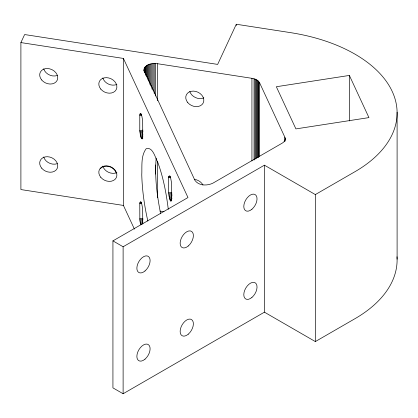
<?xml version="1.0" encoding="UTF-8"?>
<svg xmlns="http://www.w3.org/2000/svg" width="418" height="418" viewBox="0 0 418 418"><rect width="100%" height="100%" fill="white"/><g stroke="black" fill="none" stroke-linecap="round" stroke-linejoin="round"><path stroke-width="0.63" d="M143.975 70.715C143.855 64.194 152.586 62.94 157.555 63.719L251.934 78.318C254.844 78.83 258.094 79.948 259.568 82.733L284.857 137.214C286.032 139.622 284.162 142.151 282.056 143.238L212.971 183.121C207.38 185.947 198.749 185.953 194.908 180.325L143.975 70.067M139.774 115.525L140.15 113.68L140.652 113.607L141.864 116.225L142.679 120.818L142.742 137.01L142.136 139.016L141.258 138.029L140.652 136.315L139.774 130.62L139.774 115.525L141.671 115.232M141.916 224.314L140.652 224.513L139.842 219.92L139.774 203.723L140.38 201.716L140.95 202.14L141.864 204.418L142.679 209.01L142.742 223.949M168.663 177.77L168.856 176.323L169.541 175.858L170.753 178.47L171.568 183.063L171.631 199.255L171.025 201.267L170.455 200.839L169.541 198.56L168.663 192.865L168.663 177.77L170.56 177.478M156.191 158.114C154.514 176.751 157.053 195.519 160.637 213.797M134.413 229.111L123.42 205.431L20.9 189.568L20.9 42.579L24.625 34.548L217.647 64.403L236.285 24.249L290.358 32.609A144.022 83.151 0 0 1 392.199 91.406A144.022 83.151 0 0 1 354.924 171.725L315.339 194.579L264.422 165.178L123.117 246.761L112.933 240.883L112.933 387.873L123.117 393.751L264.422 312.173L315.339 341.574L354.924 318.72A144.022 83.151 0 0 0 397.001 256.772M112.933 240.883L187.985 197.552L123.42 58.436L20.9 42.579M349.375 75.433L276.34 86.735L295.907 128.901L368.942 117.604L349.375 75.433L349.375 120.964M139.967 114.077L141.232 113.884M139.842 114.704L141.739 114.412M139.774 130.62L142.935 130.134M139.842 131.722L143.003 131.236M139.967 132.893L142.496 132.501M140.15 134.084L142.679 133.692M140.38 135.244L142.914 134.852M140.652 136.315L142.548 136.022M140.95 137.256L142.846 136.963M141.258 138.029L142.522 137.835M141.571 138.593L142.836 138.4M168.856 176.323L170.121 176.13M168.731 176.95L170.628 176.657M168.663 192.865L171.824 192.379M168.731 193.968L171.892 193.482M168.856 195.138L172.017 194.652M169.039 196.329L172.2 195.843M169.269 197.489L171.798 197.097M139.967 202.275L141.232 202.082M139.842 202.902L141.739 202.605M169.541 198.56L172.07 198.169M139.774 203.723L141.671 203.43M169.839 199.506L171.735 199.208M170.147 200.274L171.411 200.081M170.455 200.839L171.72 200.645M139.774 218.818L142.935 218.327M139.842 219.92L143.003 219.429M139.967 221.091L142.496 220.699M140.15 222.282L142.679 221.89M140.38 223.437L142.914 223.045M160.125 211.106L163.976 211.701M147.847 221.033C144.382 205.855 142.198 190.352 141.765 174.776C142.188 166.176 140.688 155.945 146.201 148.677C152.993 146.514 155.355 158.197 157.805 162.419C163.333 177.498 166.327 193.398 168.276 209.303M397.1 112.181L397.1 259.17M315.339 194.579L315.339 341.574M285.207 138.504L285.207 140.453M284.857 137.214L284.857 141.77M264.422 165.178L264.422 312.173M259.568 82.733L259.568 156.227M258.758 81.515L258.758 156.959M258.193 80.951L258.193 157.696M257.53 80.418L257.53 157.821M256.772 79.937L256.772 157.983M255.936 79.498L255.936 158.85M255.022 79.117L255.022 159.117M254.045 78.788L254.045 160.089M251.934 78.318L251.934 160.925M236.285 24.249L236.285 25.55M157.555 63.719L157.555 100.79M157.555 161.28L157.555 197.704M155.329 63.515L155.329 96.035M155.329 164.979L155.329 174.081M154.195 63.515L154.195 93.433M153.072 63.583L153.072 90.246M151.964 63.719L151.964 89.081M150.888 63.917L150.888 86.035M149.858 64.184L149.858 84.347M148.876 64.513L148.876 81.421M147.962 64.894L147.962 79.854M147.126 65.333L147.126 77.691M146.368 65.814L146.368 76.222M145.704 66.347L145.704 75.449M145.135 66.911L145.135 73.416M144.675 67.507L144.675 72.711M144.325 68.129L144.325 71.379M144.09 68.766L144.09 71.368M123.42 58.436L123.42 205.431M123.117 246.761L123.117 393.751M100.315 168.783A9.003 7.101 24.9 0 1 108.983 166.51A9.003 7.101 24.9 0 1 116.246 173.021M116.888 84.399A9.363 7.383 24.9 0 1 102.818 77.941M116.888 172.597A9.363 7.383 24.9 0 1 102.818 166.134M57.297 163.647A9.363 7.383 24.9 0 1 43.691 156.99M57.297 75.449A9.363 7.383 24.9 0 1 43.691 68.792M203.838 97.849A9.363 7.383 24.9 0 1 189.762 91.39M194.224 179.359A9.363 7.383 24.9 0 1 202.976 185.085M100.759 89.076A9.363 7.383 24.9 0 0 116.256 89.541A9.363 7.383 24.9 0 0 106.527 77.659A9.363 7.383 24.9 0 0 100.759 89.076M100.759 177.274A9.363 7.383 24.9 0 0 116.256 177.739A9.363 7.383 24.9 0 0 106.527 165.857A9.363 7.383 24.9 0 0 100.759 177.274M41.638 168.125A9.363 7.383 24.9 0 0 57.13 168.59A9.363 7.383 24.9 0 0 47.401 156.708A9.363 7.383 24.9 0 0 41.638 168.125M41.638 79.932A9.363 7.383 24.9 0 0 57.13 80.392A9.363 7.383 24.9 0 0 47.401 68.515A9.363 7.383 24.9 0 0 41.638 79.932M144.999 270.969A9.363 5.403 -60 0 0 148.312 256.38A9.363 5.403 -60 0 0 137.151 265.848A9.363 5.403 -60 0 0 144.999 270.969M144.999 359.166A9.363 5.403 -60 0 0 148.312 344.578A9.363 5.403 -60 0 0 137.151 354.046A9.363 5.403 -60 0 0 144.999 359.166M188.278 334.175A9.363 5.403 -60 0 0 191.59 319.587A9.363 5.403 -60 0 0 180.43 329.055A9.363 5.403 -60 0 0 188.278 334.175M188.278 245.983A9.363 5.403 -60 0 0 191.59 231.394A9.363 5.403 -60 0 0 180.43 240.862A9.363 5.403 -60 0 0 188.278 245.983M251.929 209.23A9.363 5.403 -60 0 0 255.241 194.647A9.363 5.403 -60 0 0 244.081 204.115A9.363 5.403 -60 0 0 251.929 209.23M251.929 297.428A9.363 5.403 -60 0 0 255.241 282.84A9.363 5.403 -60 0 0 244.081 292.307A9.363 5.403 -60 0 0 251.929 297.428M187.708 102.53A9.363 7.383 24.9 0 0 203.2 102.99A9.363 7.383 24.9 0 0 193.471 91.108A9.363 7.383 24.9 0 0 187.708 102.53"/></g></svg>
